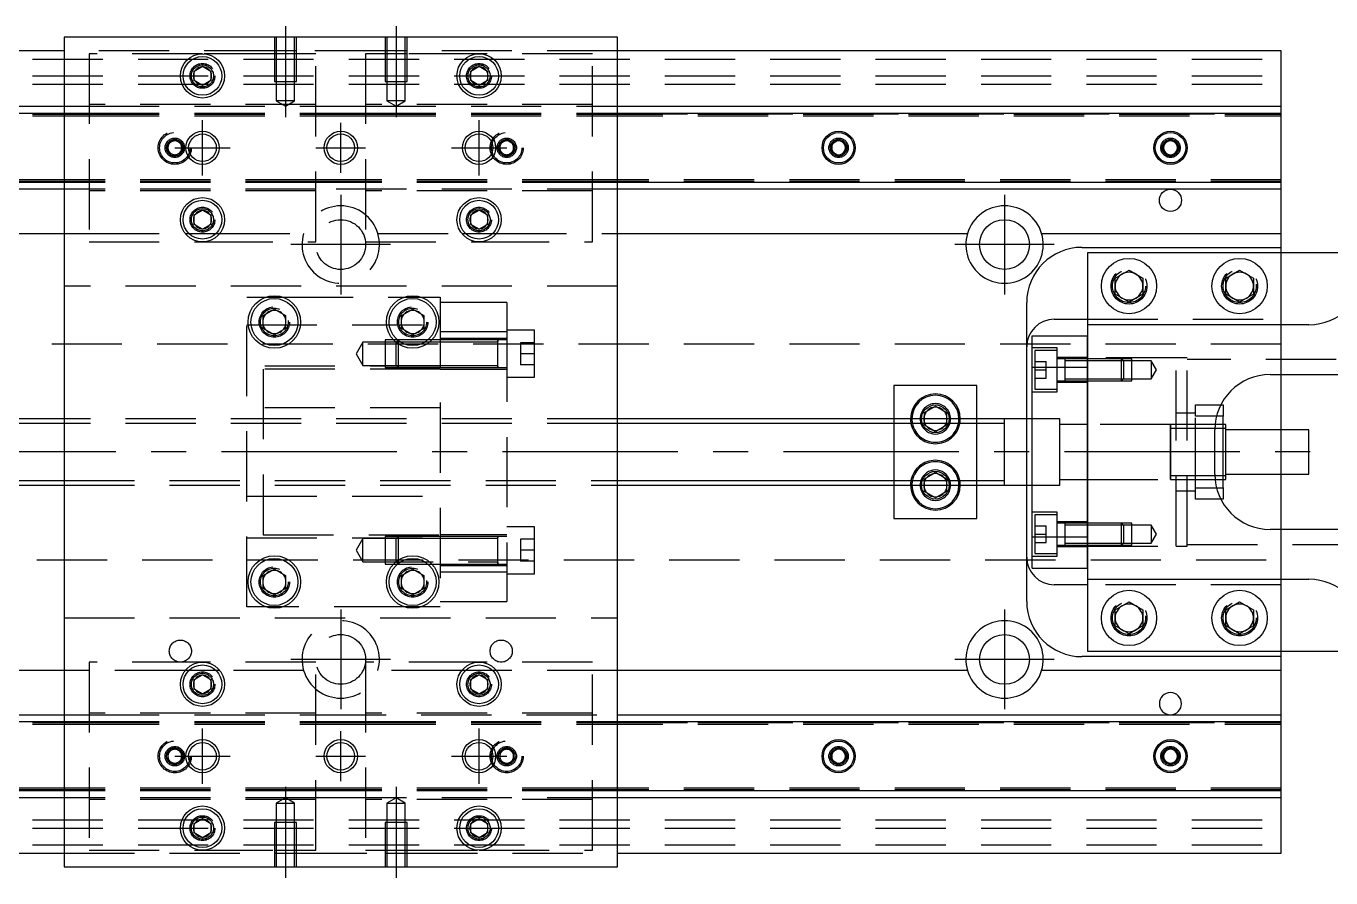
# Model space of a CAD drawing. Extents: x -10 to 536, y -255 to 77.
# Drawn here: x 113.1 to 349, y -77 to 77 of the extents above; entities that cross this region are included whole.
import ezdxf

# ---------------------------------------------------------------- set-up
doc = ezdxf.new("R2010")
doc.units = 0
doc.linetypes.add('CENTER', pattern=[50.8, 31.75, -6.35, 6.35, -6.35])
doc.linetypes.add('DASHED', pattern=[19.05, 12.7, -6.35])
doc.layers.get('0').update_dxf_attribs({"linetype": 'CONTINUOUS'})
doc.layers.add('CENTER', color=1, linetype='CENTER')

msp = doc.modelspace()

# ---------------------------------------------------------------- linework, layer by layer
at = {"color": 7, "linetype": 'CONTINUOUS'}
for p, q in [((220, 75), (120, 75)), ((120, 75), (120, -75)), ((220, -75), (220, 75)), ((120, 72.5), (0, 72.5)), ((340, 72.5), (220, 72.5)), ((340, 62.5), (340, 72.5)), ((143.5, 68.866026), (145, 69.73205)), ((143.5, 67.133974), (143.5, 68.866026)), ((145, 69.73205), (146.5, 68.866026)), ((146.5, 68.866026), (146.5, 67.133974)), ((193.5, 68.866026), (195, 69.73205)), ((193.5, 67.133974), (193.5, 68.866026)), ((195, 69.73205), (196.5, 68.866026)), ((196.5, 68.866026), (196.5, 67.133974)), ((145, 66.26795), (143.5, 67.133974)), ((146.5, 67.133974), (145, 66.26795)), ((195, 66.26795), (193.5, 67.133974)), ((196.5, 67.133974), (195, 66.26795)), ((0, 62.5), (120, 62.5)), ((220, 62.5), (340, 62.5)), ((340, 61.247728), (340, 62.5)), ((0, 61.247728), (120, 61.247728)), ((220, 61.247728), (340, 61.247728)), ((340, 48.752272), (340, 61.247728)), ((258.75, 55.721688), (260, 56.443376)), ((258.75, 54.278312), (258.75, 55.721688)), ((260, 53.556624), (258.75, 54.278312)), ((260, 56.443376), (261.25, 55.721688)), ((261.25, 54.278312), (260, 53.556624)), ((261.25, 55.721688), (261.25, 54.278312)), ((318.75, 55.721688), (320, 56.443376)), ((318.75, 54.278312), (318.75, 55.721688)), ((320, 53.556624), (318.75, 54.278312)), ((320, 56.443376), (321.25, 55.721688)), ((321.25, 54.278312), (320, 53.556624)), ((321.25, 55.721688), (321.25, 54.278312)), ((120, 48.752272), (0, 48.752272)), ((120, 47.5), (0, 47.5)), ((340, 48.752272), (220, 48.752272)), ((340, 47.5), (220, 47.5)), ((340, 47.5), (340, 48.752272)), ((340, 39.5), (340, 47.5)), ((143.5, 42.866026), (145, 43.73205)), ((143.5, 41.133974), (143.5, 42.866026)), ((145, 43.73205), (146.5, 42.866026)), ((146.5, 42.866026), (146.5, 41.133974)), ((193.5, 42.866026), (195, 43.73205)), ((193.5, 41.133974), (193.5, 42.866026)), ((195, 43.73205), (196.5, 42.866026)), ((196.5, 42.866026), (196.5, 41.133974)), ((145, 40.26795), (143.5, 41.133974)), ((146.5, 41.133974), (145, 40.26795)), ((195, 40.26795), (193.5, 41.133974)), ((196.5, 41.133974), (195, 40.26795)), ((56.708204, 39.5), (120, 39.5)), ((220, 39.5), (283.291796, 39.5)), ((296.708204, 39.5), (340, 39.5)), ((340, 37), (340, 39.5)), ((304, 37), (340, 37)), ((305, 36), (305, 23)), ((355, 36), (305, 36)), ((340, 36), (340, 37)), ((310, 31.443376), (312.5, 32.886752)), ((310, 28.556624), (310, 31.443376)), ((312.5, 32.886752), (315, 31.443376)), ((315, 31.443376), (315, 28.556624)), ((330, 31.443376), (332.5, 32.886752)), ((330, 28.556624), (330, 31.443376)), ((332.5, 32.886752), (335, 31.443376)), ((335, 31.443376), (335, 28.556624)), ((312.5, 27.113248), (310, 28.556624)), ((315, 28.556624), (312.5, 27.113248)), ((332.5, 27.113248), (330, 28.556624)), ((335, 28.556624), (332.5, 27.113248)), ((294, 6), (294, 27)), ((156, 24.6547), (158, 25.809402)), ((156, 22.3453), (156, 24.6547)), ((158, 25.809402), (160, 24.6547)), ((160, 24.6547), (160, 22.3453)), ((181, 24.6547), (183, 25.809402)), ((181, 22.3453), (181, 24.6547)), ((183, 25.809402), (185, 24.6547)), ((185, 24.6547), (185, 22.3453)), ((299, 24), (305, 24)), ((158, 21.190598), (156, 22.3453)), ((160, 22.3453), (158, 21.190598)), ((183, 21.190598), (181, 22.3453)), ((185, 22.3453), (183, 21.190598)), ((305, 23), (305, 15.32971)), ((345, 23), (305, 23)), ((295, 21), (305, 21)), ((295, 15.32971), (295, 21)), ((300.9, 16.849248), (300.9, 12.849238)), ((300.9, 16.849248), (300.9, 12.849238)), ((295, 15.32971), (305, 15.32971)), ((295, -15.32971), (295, 15.32971)), ((305, -15.32971), (305, 15.32971)), ((305, 15.32971), (305, -15.32971)), ((285, 12), (270, 12)), ((270, 12), (270, 6)), ((285, 6), (285, 12)), ((338, 14), (353, 14)), ((340, 4), (340, 14)), ((275.5, 7.1547), (277.5, 8.309402)), ((275.5, 6), (275.5, 7.1547)), ((277.5, 8.309402), (279.5, 7.1547)), ((279.5, 7.1547), (279.5, 6)), ((329.069714, 8.5), (329.5, 8.5)), ((329.5, 8.5), (329.5, 6.5)), ((120, 6), (60.5, 6)), ((290, 6), (220, 6)), ((290, 6), (289.995, 6)), ((290, -6.000006), (290, 6.000006)), ((290, 5.125), (290, 6.000006)), ((290, -5.999164), (290, 6)), ((295, 6), (290, 6)), ((290.005, 6), (290, 6)), ((290, -5.125), (290, 5.125)), ((329.5, 6.5), (328.317542, 6.5)), ((329.5, -6.5), (329.5, 6.5)), ((330, 5), (329.5, 5)), ((330, 0), (330, 5)), ((328, -4), (328, 4)), ((329.5, 4.25), (328.003126, 4.25)), ((330, 4.25), (329.5, 4.25)), ((345, 4), (330, 4)), ((345, 0), (345, 4)), ((330, -5), (330, 0)), ((345, -4), (345, 0)), ((328.003126, -4.25), (329.5, -4.25)), ((329.5, -4.25), (330, -4.25)), ((330, -4), (345, -4)), ((340, -14), (340, -4)), ((60.5, -6), (120, -6)), ((220, -6), (290, -6)), ((270, -6), (270, -12)), ((275.5, -7.1547), (275.5, -6)), ((279.5, -6), (279.5, -7.1547)), ((285, -12), (285, -6)), ((289.995, -6), (290, -6)), ((290, -6.000006), (290, -5.125)), ((290, -6), (290, -5.999164)), ((290, -6), (295, -6)), ((290, -6), (290.005, -6)), ((294, -27), (294, -6)), ((328.317542, -6.5), (329.5, -6.5)), ((329.5, -5), (330, -5)), ((329.5, -6.5), (329.5, -8.5)), ((277.5, -8.309402), (275.5, -7.1547)), ((279.5, -7.1547), (277.5, -8.309402)), ((329.5, -8.5), (329.069714, -8.5)), ((270, -12), (285, -12)), ((300.9, -12.849238), (300.9, -16.849248)), ((353, -14), (338, -14)), ((295, -21), (295, -15.32971)), ((295, -15.32971), (305, -15.32971)), ((305, -15.32971), (305, -23)), ((156, -22.3453), (158, -21.190598)), ((158, -21.190598), (160, -22.3453)), ((181, -22.3453), (183, -21.190598)), ((183, -21.190598), (185, -22.3453)), ((295, -21), (305, -21)), ((156, -24.6547), (156, -22.3453)), ((160, -22.3453), (160, -24.6547)), ((181, -24.6547), (181, -22.3453)), ((185, -22.3453), (185, -24.6547)), ((305, -23), (345, -23)), ((305, -23), (305, -36)), ((158, -25.809402), (156, -24.6547)), ((160, -24.6547), (158, -25.809402)), ((183, -25.809402), (181, -24.6547)), ((185, -24.6547), (183, -25.809402)), ((305, -24), (299, -24)), ((310, -28.556624), (312.5, -27.113248)), ((312.5, -27.113248), (315, -28.556624)), ((330, -28.556624), (332.5, -27.113248)), ((332.5, -27.113248), (335, -28.556624)), ((310, -31.443376), (310, -28.556624)), ((315, -28.556624), (315, -31.443376)), ((330, -31.443376), (330, -28.556624)), ((335, -28.556624), (335, -31.443376)), ((312.5, -32.886752), (310, -31.443376)), ((315, -31.443376), (312.5, -32.886752)), ((332.5, -32.886752), (330, -31.443376)), ((335, -31.443376), (332.5, -32.886752)), ((340, -37), (304, -37)), ((305, -36), (355, -36)), ((340, -37), (340, -36)), ((340, -39.5), (340, -37)), ((120, -39.5), (56.708204, -39.5)), ((283.291796, -39.5), (220, -39.5)), ((340, -39.5), (296.708204, -39.5)), ((340, -47.5), (340, -39.5)), ((143.5, -41.133974), (145, -40.26795)), ((143.5, -42.866026), (143.5, -41.133974)), ((145, -40.26795), (146.5, -41.133974)), ((146.5, -41.133974), (146.5, -42.866026)), ((193.5, -41.133974), (195, -40.26795)), ((193.5, -42.866026), (193.5, -41.133974)), ((195, -40.26795), (196.5, -41.133974)), ((196.5, -41.133974), (196.5, -42.866026)), ((145, -43.73205), (143.5, -42.866026)), ((146.5, -42.866026), (145, -43.73205)), ((195, -43.73205), (193.5, -42.866026)), ((196.5, -42.866026), (195, -43.73205)), ((0, -47.5), (120, -47.5)), ((0, -48.752272), (120, -48.752272)), ((220, -47.5), (340, -47.5)), ((220, -48.752272), (340, -48.752272)), ((340, -48.752272), (340, -47.5)), ((340, -61.247728), (340, -48.752272)), ((258.75, -54.278312), (260, -53.556624)), ((260, -53.556624), (261.25, -54.278312)), ((318.75, -54.278312), (320, -53.556624)), ((320, -53.556624), (321.25, -54.278312)), ((258.75, -55.721688), (258.75, -54.278312)), ((260, -56.443376), (258.75, -55.721688)), ((261.25, -55.721688), (260, -56.443376)), ((261.25, -54.278312), (261.25, -55.721688)), ((318.75, -55.721688), (318.75, -54.278312)), ((320, -56.443376), (318.75, -55.721688)), ((321.25, -55.721688), (320, -56.443376)), ((321.25, -54.278312), (321.25, -55.721688)), ((120, -61.247728), (0, -61.247728)), ((340, -61.247728), (220, -61.247728)), ((340, -62.5), (340, -61.247728)), ((120, -62.5), (0, -62.5)), ((340, -62.5), (220, -62.5)), ((340, -72.5), (340, -62.5)), ((143.5, -67.133974), (145, -66.26795)), ((143.5, -68.866026), (143.5, -67.133974)), ((145, -66.26795), (146.5, -67.133974)), ((146.5, -67.133974), (146.5, -68.866026)), ((193.5, -67.133974), (195, -66.26795)), ((193.5, -68.866026), (193.5, -67.133974)), ((195, -66.26795), (196.5, -67.133974)), ((196.5, -67.133974), (196.5, -68.866026)), ((145, -69.73205), (143.5, -68.866026)), ((146.5, -68.866026), (145, -69.73205)), ((195, -69.73205), (193.5, -68.866026)), ((196.5, -68.866026), (195, -69.73205)), ((0, -72.5), (120, -72.5)), ((220, -72.5), (340, -72.5)), ((120, -75), (220, -75))]:
    msp.add_line(p, q, dxfattribs=at)
at = {"color": 3, "linetype": 'DASHED'}
for p, q in [((158.000006, 75), (158.000006, 67)), ((158.35, 75), (158.35, 67)), ((161.65, 67), (161.65, 75)), ((161.999994, 67), (161.999994, 75)), ((178.000006, 75), (178.000006, 67)), ((178.35, 75), (178.35, 67)), ((181.65, 67), (181.65, 75)), ((181.999994, 67), (181.999994, 75)), ((0, 71), (340, 71)), ((158.000006, 72.5), (120, 72.5)), ((145, 72), (124.5, 72)), ((124.5, 72), (124.5, 38)), ((158.000006, 72), (145, 72)), ((161.999994, 72.5), (158.000006, 72.5)), ((161.999994, 72), (158.000006, 72)), ((178.000006, 72.5), (161.999994, 72.5)), ((165.5, 72), (161.999994, 72)), ((165.5, 38), (165.5, 72)), ((178.000006, 72), (174.5, 72)), ((174.5, 72), (174.5, 38)), ((181.999994, 72.5), (178.000006, 72.5)), ((181.999994, 72), (178.000006, 72)), ((220, 72.5), (181.999994, 72.5)), ((195, 72), (181.999994, 72)), ((215.5, 72), (195, 72)), ((215.5, 38), (215.5, 72)), ((0, 68), (340, 68)), ((0, 66.5), (340, 66.5)), ((146.973226, 68.326156), (147, 68)), ((158.000006, 67), (161.999994, 67)), ((158.35, 67), (158.35, 63.5)), ((161.65, 63.5), (161.65, 67)), ((178.000006, 67), (181.999994, 67)), ((178.35, 67), (178.35, 63.5)), ((181.65, 63.5), (181.65, 67)), ((193, 68), (193.023172, 68.30356)), ((120, 62.5), (124.5, 62.5)), ((165.5, 62.8), (124.5, 62.8)), ((124.5, 62.5), (165.5, 62.5)), ((161.65, 63.5), (158.35, 63.5)), ((158.35, 63.5), (160, 62.547372)), ((160, 62.547372), (161.65, 63.5)), ((165.5, 62.5), (174.5, 62.5)), ((215.5, 62.8), (174.5, 62.8)), ((174.5, 62.5), (220, 62.5)), ((181.65, 63.5), (178.35, 63.5)), ((178.35, 63.5), (180, 62.547372)), ((180, 62.547372), (181.65, 63.5)), ((0, 61.1147), (120, 61.1147)), ((0, 61.1), (124.5, 61.1)), ((0, 60.8), (124.5, 60.8)), ((120, 61.247728), (124.5, 61.247728)), ((120, 61.1147), (124.5, 61.1147)), ((124.5, 61.247728), (165.5, 61.247728)), ((124.5, 61.1147), (165.5, 61.1147)), ((124.5, 61.1), (165.5, 61.1)), ((124.5, 60.8), (165.5, 60.8)), ((165.5, 61.247728), (174.5, 61.247728)), ((165.5, 61.1147), (174.5, 61.1147)), ((165.5, 61.1), (174.5, 61.1)), ((165.5, 60.8), (174.5, 60.8)), ((174.5, 61.247728), (215.5, 61.247728)), ((174.5, 61.1147), (215.5, 61.1147)), ((174.5, 61.1), (215.5, 61.1)), ((174.5, 60.8), (215.5, 60.8)), ((215.5, 61.247728), (220, 61.247728)), ((215.5, 61.1147), (220, 61.1147)), ((215.5, 61.1), (340, 61.1)), ((215.5, 60.8), (340, 60.8)), ((220, 61.1147), (340, 61.1147)), ((138.75, 55.721688), (140, 56.443376)), ((138.75, 54.278312), (138.75, 55.721688)), ((140, 53.556624), (138.75, 54.278312)), ((140, 56.443376), (141.25, 55.721688)), ((141.25, 54.278312), (140, 53.556624)), ((141.25, 55.721688), (141.25, 54.278312)), ((141.477374, 55.25955), (141.5, 55)), ((198.75, 55.721688), (200, 56.443376)), ((198.75, 54.278312), (198.75, 55.721688)), ((200, 53.556624), (198.75, 54.278312)), ((200, 56.443376), (201.25, 55.721688)), ((201.25, 54.278312), (200, 53.556624)), ((201.25, 55.721688), (201.25, 54.278312)), ((201.477374, 55.25955), (201.5, 55)), ((261.477374, 55.25955), (261.5, 55)), ((321.477374, 55.25955), (321.5, 55)), ((124.5, 49.2), (0, 49.2)), ((124.5, 48.9), (0, 48.9)), ((120, 48.8853), (0, 48.8853)), ((124.5, 48.8853), (120, 48.8853)), ((124.5, 48.752272), (120, 48.752272)), ((124.5, 47.5), (120, 47.5)), ((165.5, 49.2), (124.5, 49.2)), ((165.5, 48.9), (124.5, 48.9)), ((165.5, 48.8853), (124.5, 48.8853)), ((165.5, 48.752272), (124.5, 48.752272)), ((165.5, 47.5), (124.5, 47.5)), ((165.5, 47.2), (124.5, 47.2)), ((174.5, 49.2), (165.5, 49.2)), ((174.5, 48.9), (165.5, 48.9)), ((174.5, 48.8853), (165.5, 48.8853)), ((174.5, 48.752272), (165.5, 48.752272)), ((220, 47.5), (165.5, 47.5)), ((215.5, 49.2), (174.5, 49.2)), ((215.5, 48.9), (174.5, 48.9)), ((215.5, 48.8853), (174.5, 48.8853)), ((215.5, 48.752272), (174.5, 48.752272)), ((215.5, 47.2), (174.5, 47.2)), ((340, 49.2), (215.5, 49.2)), ((340, 48.9), (215.5, 48.9)), ((220, 48.8853), (215.5, 48.8853)), ((220, 48.752272), (215.5, 48.752272)), ((340, 48.8853), (220, 48.8853)), ((143, 42), (143.030168, 42.346066)), ((193, 42), (193.030168, 42.346066)), ((120, 39.5), (124.5, 39.5)), ((124.5, 39.5), (141.877502, 39.5)), ((124.5, 38), (145, 38)), ((141.877502, 39.5), (142.55051, 39.5)), ((142.55051, 39.5), (147.44949, 39.5)), ((145, 38), (165.5, 38)), ((147.44949, 39.5), (148.122498, 39.5)), ((148.122498, 39.5), (163.291796, 39.5)), ((174.5, 38), (195, 38)), ((176.708204, 39.5), (191.877502, 39.5)), ((191.877502, 39.5), (192.55051, 39.5)), ((192.55051, 39.5), (197.44949, 39.5)), ((195, 38), (215.5, 38)), ((197.44949, 39.5), (198.122498, 39.5)), ((198.122498, 39.5), (220, 39.5)), ((340, 24), (340, 36)), ((220, 30), (120, 30)), ((309.5, 30), (309.520026, 30.346056)), ((335.477798, 30.364306), (335.5, 30)), ((153, 28), (156.47931, 28)), ((153, -28), (153, 28)), ((156.47931, 28), (159.52069, 28)), ((159.52069, 28), (181.47931, 28)), ((181.47931, 28), (184.52069, 28)), ((184.52069, 28), (188, 28)), ((188, 28), (188, -28)), ((200, 27), (188, 27)), ((200, 27), (200, 21.748564)), ((160.483582, 23.786038), (160.5, 23.5)), ((180.5, 23.5), (180.518502, 23.803588)), ((305, 24), (340, 24)), ((340, 23), (340, 24)), ((153, 23), (188, 23)), ((200, 21.748564), (188, 21.748564)), ((205, 22.00352), (200, 22.00352)), ((200, 21.748564), (200, -21.748564)), ((205, 13.50352), (205, 22.00352)), ((340, 14), (340, 23)), ((340, 19.5), (76.969694, 19.5)), ((174, 19.85352), (172.787564, 17.75352)), ((174, 15.65352), (174, 19.85352)), ((178, 19.85352), (174, 19.85352)), ((178, 20.253516), (178, 15.253526)), ((179.532604, 20.253516), (178, 20.253516)), ((180, 19.85352), (178, 19.85352)), ((180.25722, 20.253516), (179.532604, 20.253516)), ((180.33547, 20.18899), (180, 19.85352)), ((180, 19.81727), (180, 19.85352)), ((180.816954, 19.85352), (180, 19.85352)), ((180, 15.65352), (180, 19.81727)), ((180.4, 20.253518), (180.25722, 20.253516)), ((180.4, 20.25352), (180.33547, 20.18899)), ((180.4, 20.25352), (180.4, 20.13808)), ((185.742786, 20.25352), (180.4, 20.25352)), ((185.74278, 20.253516), (180.4, 20.253518)), ((180.4, 20.13808), (180.4, 19.524764)), ((180.4, 19.524764), (180.4, 15.25352)), ((185.183046, 19.85352), (180.816954, 19.85352)), ((186.04396, 19.85352), (185.183046, 19.85352)), ((186.467402, 20.25352), (185.742786, 20.25352)), ((188, 19.85352), (186.04396, 19.85352)), ((188, 20.253516), (186.467396, 20.253516)), ((188, 20.25352), (186.467402, 20.25352)), ((200, 20.50352), (188, 20.50352)), ((198.405, 20.25352), (188, 20.25352)), ((198.4, 19.85352), (188, 19.85352)), ((200, 20.25352), (198.395, 20.25352)), ((198.4, 15.253516), (198.4, 20.253526)), ((198.4, 19.85352), (198.4, 20.253526)), ((198.4, 15.253516), (198.4, 20.253526)), ((198.4, 19.996122), (198.4, 20.25352)), ((198.4, 20.25352), (198.4, 19.996072)), ((198.4, 15.51097), (198.4, 19.996122)), ((198.4, 15.65352), (198.4, 19.85352)), ((202.5, 19.75352), (202.5, 17.75352)), ((205, 19.75352), (202.5, 19.75352)), ((305, 15.32971), (305, 21)), ((172.787564, 17.75352), (174, 15.65352)), ((202.5, 17.75352), (202.5, 15.75352)), ((205, 17.75352), (202.5, 17.75352)), ((299.5, 18.849242), (295, 18.849242)), ((295.5, 18.349242), (295.5, 11.349242)), ((299.5, 18.349242), (295.5, 18.349242)), ((299.5, 10.849242), (299.5, 18.849242)), ((305, 17.099242), (299.5, 17.099242)), ((300.9, 16.849242), (299.5, 16.849242)), ((300.9, 16.849242), (300.895, 16.849242)), ((300.9, 16.849242), (300.9, 16.63278)), ((300.905, 16.849242), (300.9, 16.849242)), ((305, 16.849242), (300.9, 16.849242)), ((300.9, 16.63278), (300.9, 13.065704)), ((321, 17), (305, 17)), ((311.15, 16.849242), (305, 16.849242)), ((311.150006, 16.849238), (305, 16.849238)), ((311.15, 12.849242), (311.15, 16.849242)), ((311.5, 16.499242), (311.15, 16.849242)), ((313, 16.849238), (311.150006, 16.849238)), ((313, 12.849248), (313, 16.849238)), ((321, -17), (321, 17)), ((323, 17), (321, 17)), ((323, -17), (323, 17)), ((369, 16.75), (323, 16.75)), ((188, 15.5), (153, 15.5)), ((156, 15), (156, -15)), ((188, 15), (156, 15)), ((174, 15.65352), (178, 15.65352)), ((178, 15.65352), (180, 15.65352)), ((178, 15.253526), (180.4, 15.253524)), ((180, 15.65352), (188, 15.65352)), ((180, 15.65352), (180.4, 15.25352)), ((180.4, 15.25352), (188, 15.25352)), ((188, 15.65352), (198.4, 15.65352)), ((188, 15.25352), (198.405, 15.25352)), ((188, 15.00352), (200, 15.00352)), ((198.395, 15.25352), (200, 15.25352)), ((198.4, 15.253516), (198.4, 15.65352)), ((198.4, 15.510988), (198.4, 15.25352)), ((198.4, 15.25352), (198.4, 15.51097)), ((205, 15.75352), (202.5, 15.75352)), ((295.5, 16.349242), (297.5, 16.349242)), ((295.5, 14.849242), (297.5, 14.849242)), ((297.5, 14.849242), (297.5, 16.349242)), ((297.5, 13.349242), (297.5, 14.849242)), ((305, 16.499242), (300.9, 16.499242)), ((311.5, 16.499242), (305, 16.499242)), ((311.5, 16.499242), (311.5, 13.199242)), ((313, 16.499242), (311.5, 16.499242)), ((316.5, 16.499242), (313, 16.499242)), ((316.5, 16.499242), (316.5, 13.199242)), ((317.452628, 14.849242), (316.5, 16.499242)), ((316.5, 13.199242), (317.452628, 14.849242)), ((200, 13.50352), (205, 13.50352)), ((295.5, 13.349242), (297.5, 13.349242)), ((299.5, 12.849242), (300.9, 12.849242)), ((299.5, 12.599242), (305, 12.599242)), ((300.895, 12.849242), (300.9, 12.849242)), ((300.9, 13.199242), (305, 13.199242)), ((300.9, 13.065704), (300.9, 12.849242)), ((300.9, 12.849242), (300.905, 12.849242)), ((300.9, 12.849242), (305, 12.849242)), ((305, 13.199242), (311.5, 13.199242)), ((305, 12.849248), (311.150006, 12.849248)), ((305, 12.849242), (311.15, 12.849242)), ((311.15, 12.849242), (311.5, 13.199242)), ((311.150006, 12.849248), (313, 12.849248)), ((311.5, 13.199242), (313, 13.199242)), ((313, 13.199242), (316.5, 13.199242)), ((295, 10.849242), (299.5, 10.849242)), ((295.5, 11.349242), (299.5, 11.349242)), ((188, 8), (153, 8)), ((324.5, 8.5), (329.069714, 8.5)), ((324.5, 6.5), (324.5, 8.5)), ((220, 6), (120, 6)), ((220, 5.125), (120, 5.125)), ((270, 6), (270, 5.125)), ((270, 5.125), (270, -5.125)), ((279.983582, 6.286038), (280, 6)), ((285, 5.125), (285, 6)), ((285, -5.125), (285, 5.125)), ((294, -6), (294, 6)), ((300, 6), (295, 6)), ((300, 0), (300, 6)), ((305, 5), (300, 5)), ((320.005, 5), (305, 5)), ((324.5, 5), (319.995, 5)), ((320, -5.000006), (320, 5.000006)), ((320, 4.43509), (320, 5)), ((320, 5), (320, 4.435078)), ((324.5, 7), (321, 7)), ((328.317542, 6.5), (324.5, 6.5)), ((324.5, -6.5), (324.5, 6.5)), ((328.050126, 5), (324.5, 5)), ((329.5, 5), (328.050126, 5)), ((320, 4.435078), (320, -4.435962)), ((324.5, 4.25), (320, 4.25)), ((328.003126, 4.25), (324.5, 4.25)), ((340, -4), (340, 4)), ((300, -6), (300, 0)), ((320, -4.25), (324.5, -4.25)), ((320, -4.998998), (320, -4.435962)), ((320, -4.435962), (320, -5)), ((324.5, -4.25), (328.003126, -4.25)), ((120, -5.125), (220, -5.125)), ((120, -6), (220, -6)), ((270, -5.125), (270, -6)), ((275, -6), (275.018502, -5.696412)), ((285, -6), (285, -5.125)), ((295, -6), (300, -6)), ((300, -5), (305, -5)), ((305, -5), (320.005, -5)), ((319.995, -5), (324.5, -5)), ((320, -5), (320, -4.998998)), ((321, -7), (324.5, -7)), ((324.5, -5), (328.050126, -5)), ((324.5, -6.5), (328.317542, -6.5)), ((324.5, -8.5), (324.5, -6.5)), ((328.050126, -5), (329.5, -5)), ((153, -8), (188, -8)), ((329.069714, -8.5), (324.5, -8.5)), ((299.5, -10.849242), (295, -10.849242)), ((295.5, -11.349242), (295.5, -18.349242)), ((299.5, -11.349242), (295.5, -11.349242)), ((299.5, -18.849242), (299.5, -10.849242)), ((205, -13.50352), (200, -13.50352)), ((205, -22.00352), (205, -13.50352)), ((295.5, -13.349242), (297.5, -13.349242)), ((297.5, -14.849242), (297.5, -13.349242)), ((305, -12.599242), (299.5, -12.599242)), ((300.9, -12.849242), (299.5, -12.849242)), ((300.9, -12.849242), (300.895, -12.849242)), ((300.9, -12.849242), (300.9, -13.065704)), ((305, -12.849242), (300.9, -12.849242)), ((300.905, -12.849242), (300.9, -12.849242)), ((300.9, -13.065704), (300.9, -16.63278)), ((305, -13.199242), (300.9, -13.199242)), ((311.15, -12.849242), (305, -12.849242)), ((311.150006, -12.849248), (305, -12.849248)), ((311.5, -13.199242), (305, -13.199242)), ((311.15, -16.849242), (311.15, -12.849242)), ((311.5, -13.199242), (311.15, -12.849242)), ((313, -12.849248), (311.150006, -12.849248)), ((311.5, -13.199242), (311.5, -16.499242)), ((313, -13.199242), (311.5, -13.199242)), ((313, -16.849238), (313, -12.849248)), ((316.5, -13.199242), (313, -13.199242)), ((316.5, -13.199242), (316.5, -16.499242)), ((317.452628, -14.849242), (316.5, -13.199242)), ((340, -23), (340, -14)), ((153, -15.5), (188, -15.5)), ((156, -15), (188, -15)), ((174, -15.65352), (172.787564, -17.75352)), ((174, -19.85352), (174, -15.65352)), ((178, -15.65352), (174, -15.65352)), ((178, -15.253526), (178, -20.253516)), ((180.399994, -15.253526), (178, -15.253526)), ((180, -15.65352), (178, -15.65352)), ((180.4, -15.25352), (180, -15.65352)), ((180, -19.85352), (180, -15.65352)), ((188, -15.65352), (180, -15.65352)), ((188, -15.253526), (180.399994, -15.253526)), ((180.4, -15.25352), (180.4, -19.524764)), ((188, -15.25352), (180.4, -15.25352)), ((200, -15.00352), (188, -15.00352)), ((198.405, -15.25352), (188, -15.25352)), ((198.4, -15.65352), (188, -15.65352)), ((200, -15.25352), (198.395, -15.25352)), ((198.4, -20.253526), (198.4, -15.253516)), ((198.4, -20.25267), (198.4, -15.253516)), ((198.4, -15.51092), (198.4, -15.25352)), ((198.4, -15.25352), (198.4, -15.51097)), ((198.4, -19.996072), (198.4, -15.51092)), ((202.5, -15.75352), (202.5, -17.75352)), ((205, -15.75352), (202.5, -15.75352)), ((295.5, -14.849242), (297.5, -14.849242)), ((295.5, -16.349242), (297.5, -16.349242)), ((297.5, -16.349242), (297.5, -14.849242)), ((300.9, -16.499242), (305, -16.499242)), ((305, -21), (305, -15.32971)), ((305, -16.499242), (311.5, -16.499242)), ((311.15, -16.849242), (311.5, -16.499242)), ((311.5, -16.499242), (313, -16.499242)), ((313, -16.499242), (316.5, -16.499242)), ((316.5, -16.499242), (317.452628, -14.849242)), ((172.787564, -17.75352), (174, -19.85352)), ((202.5, -17.75352), (202.5, -19.75352)), ((205, -17.75352), (202.5, -17.75352)), ((295, -18.849242), (299.5, -18.849242)), ((295.5, -18.349242), (299.5, -18.349242)), ((299.5, -16.849242), (300.9, -16.849242)), ((299.5, -17.099242), (305, -17.099242)), ((300.895, -16.849242), (300.9, -16.849242)), ((300.9, -16.63278), (300.9, -16.849242)), ((300.9, -16.849242), (305, -16.849242)), ((300.9, -16.849242), (300.905, -16.849242)), ((305, -16.849238), (311.150006, -16.849238)), ((305, -16.849242), (311.15, -16.849242)), ((305, -17), (321, -17)), ((311.150006, -16.849238), (313, -16.849238)), ((321, -17), (323, -17)), ((323, -16.75), (369, -16.75)), ((76.969694, -19.5), (340, -19.5)), ((174, -19.85352), (198.4, -19.85352)), ((178, -20.253516), (179.532604, -20.253516)), ((179.532604, -20.253516), (180.25722, -20.253516)), ((180, -19.85352), (180.33547, -20.18899)), ((180.25722, -20.253516), (180.399994, -20.253516)), ((180.33547, -20.18899), (180.4, -20.25352)), ((180.4, -19.524764), (180.4, -20.13808)), ((180.4, -20.13808), (180.4, -20.25352)), ((180.4, -20.25352), (185.742786, -20.25352)), ((185.742786, -20.25352), (186.467402, -20.25352)), ((186.467396, -20.253516), (188, -20.253516)), ((186.467402, -20.25352), (188, -20.25352)), ((188, -20.25352), (198.405, -20.25352)), ((188, -20.50352), (200, -20.50352)), ((198.395, -20.25352), (200, -20.25352)), ((198.4, -19.996054), (198.4, -20.25352)), ((198.4, -20.25352), (198.4, -19.996072)), ((198.4, -20.253526), (198.4, -20.25267)), ((205, -19.75352), (202.5, -19.75352)), ((155.5, -23.5), (155.518502, -23.196412)), ((185.483582, -23.213962), (185.5, -23.5)), ((200, -21.748564), (188, -21.748564)), ((200, -21.748564), (188, -21.748564)), ((200, -21.748564), (200, -27)), ((200, -22.00352), (205, -22.00352)), ((340, -24), (340, -23)), ((340, -24), (305, -24)), ((340, -36), (340, -24)), ((156.47931, -28), (153, -28)), ((159.52069, -28), (156.47931, -28)), ((181.47931, -28), (159.52069, -28)), ((184.52069, -28), (181.47931, -28)), ((188, -28), (184.52069, -28)), ((188, -27), (200, -27)), ((120, -30), (220, -30)), ((315.477798, -29.635694), (315.5, -30)), ((329.5, -30), (329.520026, -29.653944)), ((124.5, -39.5), (120, -39.5)), ((124.5, -38), (124.5, -72)), ((145, -38), (124.5, -38)), ((141.877502, -39.5), (124.5, -39.5)), ((142.55051, -39.5), (141.877502, -39.5)), ((147.44949, -39.5), (142.55051, -39.5)), ((165.5, -38), (145, -38)), ((148.122498, -39.5), (147.44949, -39.5)), ((163.291796, -39.5), (148.122498, -39.5)), ((165.5, -72), (165.5, -38)), ((195, -38), (174.5, -38)), ((174.5, -38), (174.5, -72)), ((191.877502, -39.5), (176.708204, -39.5)), ((192.55051, -39.5), (191.877502, -39.5)), ((197.44949, -39.5), (192.55051, -39.5)), ((215.5, -38), (195, -38)), ((198.122498, -39.5), (197.44949, -39.5)), ((220, -39.5), (198.122498, -39.5)), ((215.5, -72), (215.5, -38)), ((143, -42), (143.030168, -41.653934)), ((196.973226, -41.673844), (197, -42)), ((0, -48.8853), (120, -48.8853)), ((0, -48.9), (124.5, -48.9)), ((0, -49.2), (124.5, -49.2)), ((120, -47.5), (124.5, -47.5)), ((120, -48.752272), (124.5, -48.752272)), ((120, -48.8853), (124.5, -48.8853)), ((165.5, -47.2), (124.5, -47.2)), ((124.5, -47.5), (165.5, -47.5)), ((124.5, -48.752272), (165.5, -48.752272)), ((124.5, -48.8853), (165.5, -48.8853)), ((124.5, -48.9), (165.5, -48.9)), ((124.5, -49.2), (165.5, -49.2)), ((165.5, -47.5), (220, -47.5)), ((165.5, -48.752272), (174.5, -48.752272)), ((165.5, -48.8853), (174.5, -48.8853)), ((165.5, -48.9), (174.5, -48.9)), ((165.5, -49.2), (174.5, -49.2)), ((215.5, -47.2), (174.5, -47.2)), ((174.5, -48.752272), (215.5, -48.752272)), ((174.5, -48.8853), (215.5, -48.8853)), ((174.5, -48.9), (215.5, -48.9)), ((174.5, -49.2), (215.5, -49.2)), ((215.5, -48.752272), (220, -48.752272)), ((215.5, -48.8853), (220, -48.8853)), ((215.5, -48.9), (340, -48.9)), ((215.5, -49.2), (340, -49.2)), ((220, -48.8853), (340, -48.8853)), ((140, -53.556624), (138.75, -54.278312)), ((141.25, -54.278312), (140, -53.556624)), ((200, -53.556624), (198.75, -54.278312)), ((201.25, -54.278312), (200, -53.556624)), ((138.75, -54.278312), (138.75, -55.721688)), ((138.75, -55.721688), (140, -56.443376)), ((140, -56.443376), (141.25, -55.721688)), ((141.25, -55.721688), (141.25, -54.278312)), ((141.477374, -55.25955), (141.5, -55)), ((198.75, -54.278312), (198.75, -55.721688)), ((198.75, -55.721688), (200, -56.443376)), ((200, -56.443376), (201.25, -55.721688)), ((201.25, -55.721688), (201.25, -54.278312)), ((201.477374, -55.25955), (201.5, -55)), ((261.477374, -54.74045), (261.5, -55)), ((321.477374, -54.74045), (321.5, -55)), ((124.5, -60.8), (0, -60.8)), ((124.5, -61.1), (0, -61.1)), ((120, -61.1147), (0, -61.1147)), ((124.5, -61.1147), (120, -61.1147)), ((124.5, -61.247728), (120, -61.247728)), ((165.5, -60.8), (124.5, -60.8)), ((165.5, -61.1), (124.5, -61.1)), ((165.5, -61.1147), (124.5, -61.1147)), ((165.5, -61.247728), (124.5, -61.247728)), ((174.5, -60.8), (165.5, -60.8)), ((174.5, -61.1), (165.5, -61.1)), ((174.5, -61.1147), (165.5, -61.1147)), ((174.5, -61.247728), (165.5, -61.247728)), ((215.5, -60.8), (174.5, -60.8)), ((215.5, -61.1), (174.5, -61.1)), ((215.5, -61.1147), (174.5, -61.1147)), ((215.5, -61.247728), (174.5, -61.247728)), ((340, -60.8), (215.5, -60.8)), ((340, -61.1), (215.5, -61.1)), ((220, -61.1147), (215.5, -61.1147)), ((220, -61.247728), (215.5, -61.247728)), ((340, -61.1147), (220, -61.1147)), ((124.5, -62.5), (120, -62.5)), ((165.5, -62.5), (124.5, -62.5)), ((165.5, -62.8), (124.5, -62.8)), ((160, -62.547372), (158.35, -63.5)), ((158.35, -63.5), (160, -63.5)), ((158.35, -63.5), (158.35, -67)), ((161.65, -63.5), (160, -62.547372)), ((160, -63.5), (161.65, -63.5)), ((161.65, -67), (161.65, -63.5)), ((174.5, -62.5), (165.5, -62.5)), ((220, -62.5), (174.5, -62.5)), ((215.5, -62.8), (174.5, -62.8)), ((180, -62.547372), (178.35, -63.5)), ((178.35, -63.5), (180, -63.5)), ((178.35, -63.5), (178.35, -67)), ((181.65, -63.5), (180, -62.547372)), ((180, -63.5), (181.65, -63.5)), ((181.65, -67), (181.65, -63.5)), ((0, -66.5), (340, -66.5)), ((0, -68), (340, -68)), ((143, -68), (143.023172, -67.69644)), ((161.999994, -67), (158.000006, -67)), ((158.000006, -67), (158.000006, -75)), ((158.35, -67), (158.35, -75)), ((161.65, -75), (161.65, -67)), ((161.999994, -75), (161.999994, -67)), ((181.999994, -67), (178.000006, -67)), ((178.000006, -67), (178.000006, -75)), ((178.35, -67), (178.35, -75)), ((181.65, -75), (181.65, -67)), ((181.999994, -75), (181.999994, -67)), ((196.973226, -67.673844), (197, -68)), ((0, -71), (340, -71)), ((120, -72.5), (158.000006, -72.5)), ((124.5, -72), (145, -72)), ((145, -72), (158.000006, -72)), ((158.000006, -72), (161.999994, -72)), ((158.000006, -72.5), (161.999994, -72.5)), ((161.999994, -72), (165.5, -72)), ((161.999994, -72.5), (178.000006, -72.5)), ((174.5, -72), (178.000006, -72)), ((178.000006, -72), (181.999994, -72)), ((178.000006, -72.5), (181.999994, -72.5)), ((181.999994, -72), (195, -72)), ((181.999994, -72.5), (220, -72.5)), ((195, -72), (215.5, -72))]:
    msp.add_line(p, q, dxfattribs=at)
at = {"color": 3, "linetype": 'CONTINUOUS'}
for p, q in [((120, 5.125), (60.5, 5.125)), ((290, 5.125), (220, 5.125)), ((275.5, 5.125), (275.5, 6)), ((275.5, 4.8453), (275.5, 5.125)), ((277.5, 3.690598), (275.5, 4.8453)), ((279.5, 4.8453), (277.5, 3.690598)), ((279.5, 6), (279.5, 5.125)), ((279.5, 5.125), (279.5, 4.8453)), ((275.5, -4.8453), (277.5, -3.690598)), ((277.5, -3.690598), (279.5, -4.8453)), ((60.5, -5.125), (120, -5.125)), ((220, -5.125), (290, -5.125)), ((275.5, -5.125), (275.5, -4.8453)), ((275.5, -6), (275.5, -5.125)), ((279.5, -4.8453), (279.5, -5.125)), ((279.5, -5.125), (279.5, -6))]:
    msp.add_line(p, q, dxfattribs=at)
at = {"color": 7, "linetype": 'CONTINUOUS'}
for centre, radius in [((145, 68), 4), ((145, 68), 3.5), ((195, 68), 4), ((195, 68), 3.5), ((145, 55), 2.5), ((170, 55), 3), ((170, 55), 2.5), ((195, 55), 2.5), ((260, 55), 3), ((260, 55), 2.75), ((320, 55), 3), ((320, 55), 2.75), ((320, 45.5), 2), ((145, 42), 4), ((145, 42), 3.5), ((195, 42), 4), ((195, 42), 3.5), ((290, 37.5), 4.5), ((312.5, 30), 5), ((332.5, 30), 5), ((158, 23.5), 4.75), ((158, 23.5), 4.25), ((183, 23.5), 4.75), ((183, 23.5), 4.25), ((158, -23.5), 4.75), ((183, -23.5), 4.75), ((158, -23.5), 4.25), ((183, -23.5), 4.25), ((312.5, -30), 5), ((332.5, -30), 5), ((290, -37.5), 4.5), ((145, -42), 4), ((145, -42), 3.5), ((195, -42), 4), ((195, -42), 3.5), ((145, -55), 2.5), ((170, -55), 3), ((170, -55), 2.5), ((195, -55), 2.5), ((260, -55), 3), ((260, -55), 2.75), ((320, -55), 3), ((320, -55), 2.75), ((145, -68), 4), ((145, -68), 3.5), ((195, -68), 4), ((195, -68), 3.5)]:
    msp.add_circle(centre, radius, dxfattribs=at)
at = {"color": 3, "linetype": 'DASHED'}
for centre, radius in [((145, 68), 2.25), ((145, 68), 2), ((195, 68), 2.25), ((195, 68), 2), ((140, 55), 3), ((140, 55), 2.75), ((140, 55), 1.75), ((200, 55), 3), ((200, 55), 2.75), ((200, 55), 1.75), ((260, 55), 1.75), ((320, 55), 1.75), ((140, 55), 1.5), ((200, 55), 1.5), ((260, 55), 1.5), ((320, 55), 1.5), ((145, 42), 2.25), ((145, 42), 2), ((195, 42), 2.25), ((195, 42), 2), ((170, 37.5), 4.5), ((312.5, 30), 3.25), ((332.5, 30), 3.25), ((312.5, 30), 3), ((332.5, 30), 3), ((158, 23.5), 2.75), ((158, 23.5), 2.5), ((183, 23.5), 2.75), ((183, 23.5), 2.5), ((158, -23.5), 2.75), ((158, -23.5), 2.5), ((183, -23.5), 2.75), ((183, -23.5), 2.5), ((312.5, -30), 3.25), ((312.5, -30), 3), ((332.5, -30), 3.25), ((332.5, -30), 3), ((170, -37.5), 4.5), ((141, -36), 2), ((199, -36), 2), ((145, -42), 2.25), ((145, -42), 2), ((195, -42), 2.25), ((195, -42), 2), ((140, -55), 3), ((140, -55), 2.75), ((140, -55), 1.75), ((140, -55), 1.5), ((200, -55), 3), ((200, -55), 2.75), ((200, -55), 1.75), ((200, -55), 1.5), ((260, -55), 1.75), ((260, -55), 1.5), ((320, -55), 1.75), ((320, -55), 1.5), ((145, -68), 2.25), ((145, -68), 2), ((195, -68), 2.25), ((195, -68), 2)]:
    msp.add_circle(centre, radius, dxfattribs=at)
at = {"color": 3, "linetype": 'CONTINUOUS'}
for centre, radius in [((145, 55), 3), ((195, 55), 3), ((277.5, 6), 2.5), ((277.5, -6), 2.5), ((145, -55), 3), ((195, -55), 3)]:
    msp.add_circle(centre, radius, dxfattribs=at)
at = {"color": 7, "linetype": 'CONTINUOUS'}
for centre, radius, start, end in [((145, 68), 1.65, 155.380023, 180), ((145, 68), 1.65, 144.619977, 155.380023), ((145, 68), 1.65, 95.380023, 144.619977), ((145, 68), 1.65, 84.619977, 95.380023), ((145, 68), 1.65, 35.380023, 84.619977), ((145, 68), 1.65, 24.619977, 35.380023), ((145, 68), 1.65, 335.380023, 24.619977), ((195, 68), 1.65, 155.380023, 180), ((195, 68), 1.65, 144.619977, 155.380023), ((195, 68), 1.65, 95.380023, 144.619977), ((195, 68), 1.65, 84.619977, 95.380023), ((195, 68), 1.65, 35.380023, 84.619977), ((195, 68), 1.65, 24.619977, 35.380023), ((195, 68), 1.65, 335.380023, 24.619977), ((145, 68), 1.65, 180, 204.619977), ((145, 68), 1.65, 204.619977, 215.380023), ((145, 68), 1.65, 215.380023, 264.619977), ((145, 68), 1.65, 264.619977, 275.380023), ((145, 68), 1.65, 275.380023, 324.619977), ((145, 68), 1.65, 324.619977, 335.380023), ((195, 68), 1.65, 180, 204.619977), ((195, 68), 1.65, 204.619977, 215.380023), ((195, 68), 1.65, 215.380023, 264.619977), ((195, 68), 1.65, 264.619977, 275.380023), ((195, 68), 1.65, 275.380023, 324.619977), ((195, 68), 1.65, 324.619977, 335.380023), ((260, 55), 1.25, 120, 180), ((260, 55), 1.25, 180, 240), ((260, 55), 1.25, 60, 120), ((260, 55), 1.25, 0, 60), ((260, 55), 1.25, 300, 0), ((320, 55), 1.25, 120, 180), ((320, 55), 1.25, 180, 240), ((320, 55), 1.25, 60, 120), ((320, 55), 1.25, 0, 60), ((320, 55), 1.25, 300, 0), ((260, 55), 1.25, 240, 300), ((320, 55), 1.25, 240, 300), ((145, 42), 1.65, 155.380023, 180), ((145, 42), 1.65, 144.619977, 155.380023), ((145, 42), 1.65, 95.380023, 144.619977), ((145, 42), 1.65, 84.619977, 95.380023), ((145, 42), 1.65, 35.380023, 84.619977), ((145, 42), 1.65, 24.619977, 35.380023), ((145, 42), 1.65, 335.380023, 24.619977), ((195, 42), 1.65, 155.380023, 180), ((195, 42), 1.65, 144.619977, 155.380023), ((195, 42), 1.65, 95.380023, 144.619977), ((195, 42), 1.65, 84.619977, 95.380023), ((195, 42), 1.65, 35.380023, 84.619977), ((195, 42), 1.65, 24.619977, 35.380023), ((195, 42), 1.65, 335.380023, 24.619977), ((290, 37.5), 7, 16.60155, 163.39845), ((145, 42), 1.65, 180, 204.619977), ((145, 42), 1.65, 204.619977, 215.380023), ((145, 42), 1.65, 215.380023, 264.619977), ((145, 42), 1.65, 264.619977, 275.380023), ((145, 42), 1.65, 275.380023, 324.619977), ((145, 42), 1.65, 324.619977, 335.380023), ((195, 42), 1.65, 180, 204.619977), ((195, 42), 1.65, 204.619977, 215.380023), ((195, 42), 1.65, 215.380023, 264.619977), ((195, 42), 1.65, 264.619977, 275.380023), ((195, 42), 1.65, 275.380023, 324.619977), ((195, 42), 1.65, 324.619977, 335.380023), ((290, 37.5), 7, 163.39845, 16.60155), ((304, 27), 10, 90, 180), ((312.5, 30), 2.5, 120, 180), ((312.5, 30), 2.5, 60, 120), ((312.5, 30), 2.5, 0, 60), ((332.5, 30), 2.5, 120, 180), ((332.5, 30), 2.5, 60, 120), ((332.5, 30), 2.5, 0, 60), ((345, 33), 10, 270, 0), ((312.5, 30), 2.5, 180, 240), ((312.5, 30), 2.5, 300, 0), ((332.5, 30), 2.5, 180, 240), ((332.5, 30), 2.5, 300, 0), ((312.5, 30), 2.5, 240, 300), ((332.5, 30), 2.5, 240, 300), ((158, 23.5), 2.1, 162.24721, 180), ((158, 23.5), 2.1, 137.75279, 162.24721), ((158, 23.5), 2.1, 102.24721, 137.75279), ((158, 23.5), 2.1, 77.75279, 102.24721), ((158, 23.5), 2.1, 42.24721, 77.75279), ((158, 23.5), 2.1, 17.75279, 42.24721), ((158, 23.5), 2.1, 342.24721, 17.75279), ((183, 23.5), 2.1, 162.24721, 180), ((183, 23.5), 2.1, 137.75279, 162.24721), ((183, 23.5), 2.1, 102.24721, 137.75279), ((183, 23.5), 2.1, 77.75279, 102.24721), ((183, 23.5), 2.1, 42.24721, 77.75279), ((183, 23.5), 2.1, 17.75279, 42.24721), ((183, 23.5), 2.1, 342.24721, 17.75279), ((299, 19), 5, 90, 180), ((158, 23.5), 2.1, 180, 197.75279), ((158, 23.5), 2.1, 197.75279, 222.24721), ((158, 23.5), 2.1, 222.24721, 257.75279), ((158, 23.5), 2.1, 257.75279, 282.24721), ((158, 23.5), 2.1, 282.24721, 317.75279), ((158, 23.5), 2.1, 317.75279, 342.24721), ((183, 23.5), 2.1, 180, 197.75279), ((183, 23.5), 2.1, 197.75279, 222.24721), ((183, 23.5), 2.1, 222.24721, 257.75279), ((183, 23.5), 2.1, 257.75279, 282.24721), ((183, 23.5), 2.1, 282.24721, 317.75279), ((183, 23.5), 2.1, 317.75279, 342.24721), ((338, 4), 10, 90, 180), ((277.5, 6), 4.5, 0, 180), ((277.5, 6), 4.25, 0, 180), ((277.5, 6), 2.1, 137.75279, 162.24721), ((277.5, 6), 2.1, 102.24721, 137.75279), ((277.5, 6), 2.1, 77.75279, 102.24721), ((277.5, 6), 2.1, 42.24721, 77.75279), ((277.5, 6), 2.1, 17.75279, 42.24721), ((277.5, 6), 2.1, 162.24721, 180), ((277.5, 6), 2.1, 0, 17.75279), ((338, -4), 10, 180, 270), ((277.5, -6), 4.5, 180, 0), ((277.5, -6), 4.25, 180, 0), ((277.5, -6), 2.1, 180, 197.75279), ((277.5, -6), 2.1, 197.75279, 222.24721), ((277.5, -6), 2.1, 317.75279, 342.24721), ((277.5, -6), 2.1, 342.24721, 0), ((277.5, -6), 2.1, 222.24721, 257.75279), ((277.5, -6), 2.1, 257.75279, 282.24721), ((277.5, -6), 2.1, 282.24721, 317.75279), ((299, -19), 5, 180, 270), ((158, -23.5), 2.1, 162.24721, 180), ((158, -23.5), 2.1, 180, 197.75279), ((158, -23.5), 2.1, 137.75279, 162.24721), ((158, -23.5), 2.1, 102.24721, 137.75279), ((158, -23.5), 2.1, 77.75279, 102.24721), ((158, -23.5), 2.1, 42.24721, 77.75279), ((158, -23.5), 2.1, 17.75279, 42.24721), ((158, -23.5), 2.1, 342.24721, 17.75279), ((183, -23.5), 2.1, 162.24721, 180), ((183, -23.5), 2.1, 180, 197.75279), ((183, -23.5), 2.1, 137.75279, 162.24721), ((183, -23.5), 2.1, 102.24721, 137.75279), ((183, -23.5), 2.1, 77.75279, 102.24721), ((183, -23.5), 2.1, 42.24721, 77.75279), ((183, -23.5), 2.1, 17.75279, 42.24721), ((183, -23.5), 2.1, 342.24721, 17.75279), ((345, -33), 10, 0, 90), ((158, -23.5), 2.1, 197.75279, 222.24721), ((158, -23.5), 2.1, 222.24721, 257.75279), ((158, -23.5), 2.1, 257.75279, 282.24721), ((158, -23.5), 2.1, 282.24721, 317.75279), ((158, -23.5), 2.1, 317.75279, 342.24721), ((183, -23.5), 2.1, 197.75279, 222.24721), ((183, -23.5), 2.1, 222.24721, 257.75279), ((183, -23.5), 2.1, 257.75279, 282.24721), ((183, -23.5), 2.1, 282.24721, 317.75279), ((183, -23.5), 2.1, 317.75279, 342.24721), ((304, -27), 10, 180, 270), ((312.5, -30), 2.5, 120, 180), ((312.5, -30), 2.5, 60, 120), ((312.5, -30), 2.5, 0, 60), ((332.5, -30), 2.5, 120, 180), ((332.5, -30), 2.5, 60, 120), ((332.5, -30), 2.5, 0, 60), ((290, -37.5), 7, 343.39845, 196.60155), ((312.5, -30), 2.5, 180, 240), ((312.5, -30), 2.5, 300, 0), ((332.5, -30), 2.5, 180, 240), ((332.5, -30), 2.5, 300, 0), ((312.5, -30), 2.5, 240, 300), ((332.5, -30), 2.5, 240, 300), ((290, -37.5), 7, 196.60155, 343.39845), ((145, -42), 1.65, 155.380023, 180), ((145, -42), 1.65, 180, 204.619977), ((145, -42), 1.65, 144.619977, 155.380023), ((145, -42), 1.65, 95.380023, 144.619977), ((145, -42), 1.65, 84.619977, 95.380023), ((145, -42), 1.65, 35.380023, 84.619977), ((145, -42), 1.65, 24.619977, 35.380023), ((145, -42), 1.65, 335.380023, 24.619977), ((195, -42), 1.65, 155.380023, 180), ((195, -42), 1.65, 180, 204.619977), ((195, -42), 1.65, 144.619977, 155.380023), ((195, -42), 1.65, 95.380023, 144.619977), ((195, -42), 1.65, 84.619977, 95.380023), ((195, -42), 1.65, 35.380023, 84.619977), ((195, -42), 1.65, 24.619977, 35.380023), ((195, -42), 1.65, 335.380023, 24.619977), ((145, -42), 1.65, 204.619977, 215.380023), ((145, -42), 1.65, 215.380023, 264.619977), ((145, -42), 1.65, 264.619977, 275.380023), ((145, -42), 1.65, 275.380023, 324.619977), ((145, -42), 1.65, 324.619977, 335.380023), ((195, -42), 1.65, 204.619977, 215.380023), ((195, -42), 1.65, 215.380023, 264.619977), ((195, -42), 1.65, 264.619977, 275.380023), ((195, -42), 1.65, 275.380023, 324.619977), ((195, -42), 1.65, 324.619977, 335.380023), ((320, -45.5), 2, 90, 270), ((320, -45.5), 2, 270, 90), ((260, -55), 1.25, 120, 180), ((260, -55), 1.25, 60, 120), ((260, -55), 1.25, 0, 60), ((320, -55), 1.25, 120, 180), ((320, -55), 1.25, 60, 120), ((320, -55), 1.25, 0, 60), ((260, -55), 1.25, 180, 240), ((260, -55), 1.25, 240, 300), ((260, -55), 1.25, 300, 0), ((320, -55), 1.25, 180, 240), ((320, -55), 1.25, 240, 300), ((320, -55), 1.25, 300, 0), ((145, -68), 1.65, 155.380023, 180), ((145, -68), 1.65, 180, 204.619977), ((145, -68), 1.65, 144.619977, 155.380023), ((145, -68), 1.65, 95.380023, 144.619977), ((145, -68), 1.65, 84.619977, 95.380023), ((145, -68), 1.65, 35.380023, 84.619977), ((145, -68), 1.65, 24.619977, 35.380023), ((145, -68), 1.65, 335.380023, 24.619977), ((195, -68), 1.65, 155.380023, 180), ((195, -68), 1.65, 180, 204.619977), ((195, -68), 1.65, 144.619977, 155.380023), ((195, -68), 1.65, 95.380023, 144.619977), ((195, -68), 1.65, 84.619977, 95.380023), ((195, -68), 1.65, 35.380023, 84.619977), ((195, -68), 1.65, 24.619977, 35.380023), ((195, -68), 1.65, 335.380023, 24.619977), ((145, -68), 1.65, 204.619977, 215.380023), ((145, -68), 1.65, 215.380023, 264.619977), ((145, -68), 1.65, 264.619977, 275.380023), ((145, -68), 1.65, 275.380023, 324.619977), ((145, -68), 1.65, 324.619977, 335.380023), ((195, -68), 1.65, 204.619977, 215.380023), ((195, -68), 1.65, 215.380023, 264.619977), ((195, -68), 1.65, 264.619977, 275.380023), ((195, -68), 1.65, 275.380023, 324.619977), ((195, -68), 1.65, 324.619977, 335.380023)]:
    msp.add_arc(centre, radius, start, end, dxfattribs=at)
at = {"color": 3, "linetype": 'DASHED'}
for centre, radius, start, end in [((140, 55), 1.25, 120, 180), ((140, 55), 1.25, 180, 240), ((140, 55), 1.25, 60, 120), ((140, 55), 1.25, 0, 60), ((140, 55), 1.25, 300, 0), ((200, 55), 1.25, 120, 180), ((200, 55), 1.25, 180, 240), ((200, 55), 1.25, 60, 120), ((200, 55), 1.25, 0, 60), ((200, 55), 1.25, 300, 0), ((140, 55), 1.25, 240, 300), ((200, 55), 1.25, 240, 300), ((170, 37.5), 7, 16.60155, 163.39845), ((170, 37.5), 7, 163.39845, 16.60155), ((277.5, 6), 2.75, 0, 180), ((277.5, 6), 4.5, 180, 191.212271), ((277.5, 6), 4.5, 191.212271, 348.787729), ((277.5, 6), 4.25, 180, 191.881156), ((277.5, 6), 4.25, 191.881156, 348.118844), ((277.5, 6), 4.25, 348.118844, 0), ((277.5, 6), 4.5, 348.787729, 0), ((277.5, -6), 4.5, 11.212271, 168.787729), ((277.5, -6), 4.25, 11.881156, 168.118844), ((277.5, -6), 4.5, 168.787729, 180), ((277.5, -6), 4.25, 168.118844, 180), ((277.5, -6), 2.75, 161.446995, 180), ((277.5, -6), 2.75, 180, 0), ((277.5, -6), 4.25, 0, 11.881156), ((277.5, -6), 4.5, 0, 11.212271), ((170, -37.5), 7, 343.39845, 196.60155), ((170, -37.5), 7, 196.60155, 343.39845), ((140, -55), 1.25, 120, 180), ((140, -55), 1.25, 60, 120), ((140, -55), 1.25, 0, 60), ((200, -55), 1.25, 120, 180), ((200, -55), 1.25, 60, 120), ((200, -55), 1.25, 0, 60), ((140, -55), 1.25, 180, 240), ((140, -55), 1.25, 240, 300), ((140, -55), 1.25, 300, 0), ((200, -55), 1.25, 180, 240), ((200, -55), 1.25, 240, 300), ((200, -55), 1.25, 300, 0)]:
    msp.add_arc(centre, radius, start, end, dxfattribs=at)
at = {"color": 3, "linetype": 'CONTINUOUS'}
for centre, radius, start, end in [((277.5, 6), 2.75, 180, 198.553005), ((277.5, 6), 2.75, 198.553005, 341.446995), ((277.5, 6), 2.1, 180, 197.75279), ((277.5, 6), 2.1, 197.75279, 204.624318), ((277.5, 6), 2.1, 204.624318, 222.24721), ((277.5, 6), 2.1, 317.75279, 335.375682), ((277.5, 6), 2.1, 335.375682, 342.24721), ((277.5, 6), 2.1, 342.24721, 0), ((277.5, 6), 2.75, 341.446995, 0), ((277.5, 6), 2.1, 222.24721, 257.75279), ((277.5, 6), 2.1, 257.75279, 282.24721), ((277.5, 6), 2.1, 282.24721, 317.75279), ((277.5, -6), 2.75, 18.553005, 161.446995), ((277.5, -6), 2.1, 137.75279, 155.375682), ((277.5, -6), 2.1, 102.24721, 137.75279), ((277.5, -6), 2.1, 77.75279, 102.24721), ((277.5, -6), 2.1, 42.24721, 77.75279), ((277.5, -6), 2.1, 24.624318, 42.24721), ((277.5, -6), 2.1, 162.24721, 180), ((277.5, -6), 2.1, 155.375682, 162.24721), ((277.5, -6), 2.1, 17.75279, 24.624318), ((277.5, -6), 2.1, 0, 17.75279), ((277.5, -6), 2.75, 0, 18.553005)]:
    msp.add_arc(centre, radius, start, end, dxfattribs=at)
at = {"layer": 'CENTER', "color": 1, "linetype": 'CENTER'}
for p, q in [((160, 77), (160, 60.547372)), ((180, 77), (180, 60.547372)), ((145, 50), (145, 60)), ((170, 50.5), (170, 59.5)), ((195, 50), (195, 60)), ((140, 55), (150, 55)), ((165.5, 55), (174.5, 55)), ((190, 55), (200, 55)), ((170, 46.5), (170, 28.5)), ((290, 46.5), (290, 28.5)), ((179, 37.5), (161, 37.5)), ((299, 37.5), (281, 37.5)), ((383.361871, 0), (-10.32213, 0)), ((170, -28.5), (170, -46.5)), ((290, -28.5), (290, -46.5)), ((179, -37.5), (161, -37.5)), ((299, -37.5), (281, -37.5)), ((145, -60), (145, -50)), ((170, -59.5), (170, -50.5)), ((195, -60), (195, -50)), ((140, -55), (150, -55)), ((165.5, -55), (174.5, -55)), ((190, -55), (200, -55)), ((160, -60.547372), (160, -77)), ((180, -60.547372), (180, -77))]:
    msp.add_line(p, q, dxfattribs=at)

doc.saveas('drawing.dxf')
